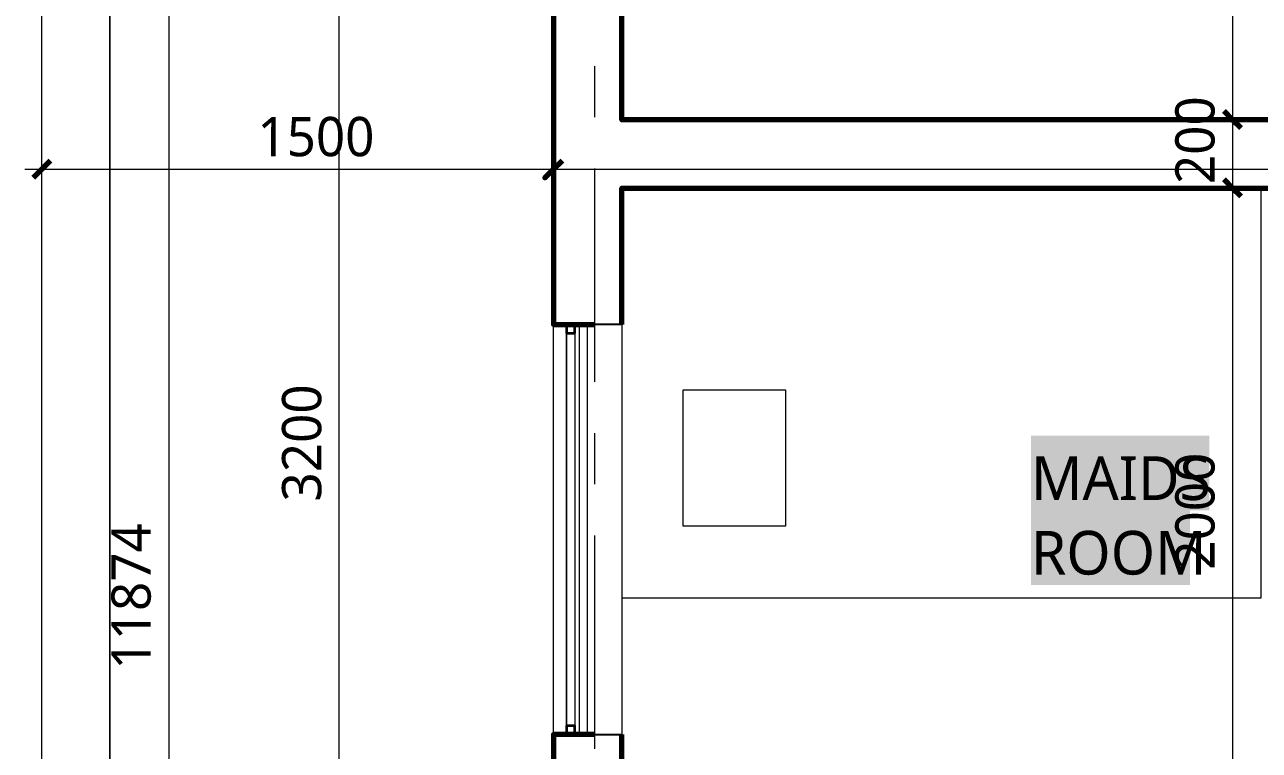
# Model space of a CAD drawing. Header units: millimetres. Extents: x 4711 to 63961, y 15357 to 39432.
# Drawn here: x 18661 to 22280, y 30498 to 32623 of the extents above; entities that cross this region are included whole.
import ezdxf

# ---------------------------------------------------------------- set-up
doc = ezdxf.new("R2010")
doc.units = ezdxf.units.MM
for name, color, linetype in [('A-SANITARY', 50, 'Continuous'), ('A-WALL', 240, 'Continuous'), ('DIM-Text', 176, 'Continuous'), ('Grid', 210, 'Continuous'), ('WINDOW-Doorr', 42, 'Continuous')]:
    doc.layers.add(name, color=color, linetype=linetype)
doc.styles.add('PDF Trebuchet MS', font='trebuc.ttf')

msp = doc.modelspace()

# ---------------------------------------------------------------- linework, layer by layer
msp.add_line((20411, 31744.8), (20331, 31744.8))
at = {"color": 94, "lineweight": 9, "true_color": 0x00a600}
for points in [[(20211, 32444.2), (20211, 32594.2)], [(20211, 32144.2), (20211, 32294.2)], [(20211, 31844.2), (20211, 31994.2)], [(20211, 31544.2), (20211, 31694.2)], [(20211, 31244.2), (20211, 31394.2)], [(20211, 30944.2), (20211, 31094.2)], [(20211, 30644.2), (20211, 30794.2)]]:
    msp.add_lwpolyline(points, dxfattribs=at)
at = {"lineweight": 70}
for points in [[(22226.4, 32319.8), (22201.4, 32344.8), (22176.4, 32369.8)], [(18736, 32224.8), (18711, 32199.8), (18686, 32174.8)], [(22226.4, 32119.8), (22201.4, 32144.8), (22176.4, 32169.8)]]:
    msp.add_lwpolyline(points, dxfattribs=at)
at = {"lineweight": 9}
for points in [[(22161.8, 32344.8), (22201.4, 32344.8), (22276.4, 32344.8)], [(18711, 32160.1), (18711, 32199.8), (18711, 32274.8)], [(22210.4, 32144.8), (22201.4, 32144.8), (22126.4, 32144.8)]]:
    msp.add_lwpolyline(points, dxfattribs=at)
msp.add_lwpolyline([(20211, 32160.1), (20211, 32199.8), (20211, 32274.8), (20211, 32199.8)], close=True, dxfattribs=at)
at = {"lineweight": 70}
msp.add_lwpolyline([(20236, 32224.8), (20211, 32199.8), (20186, 32174.8), (20211, 32199.8)], close=True, dxfattribs=at)
at = {"lineweight": 9, "transparency": 33554559}
for points in [[(21610.5, 31419.2), (22133.1, 31419.2), (21610.5, 31200.9), (22133.1, 31200.9)], [(21610.5, 31200.9), (22076.9, 31200.9), (21610.5, 30982.7), (22076.9, 30982.7)]]:
    msp.add_solid(points, dxfattribs=at)
at = {"layer": 'A-SANITARY', "lineweight": 9}
msp.add_lwpolyline([(20891, 31554.1), (20891, 31154.1), (20591, 31154.1), (20591, 31554.1)], close=True, dxfattribs=at)
at = {"layer": 'A-WALL'}
msp.add_line((20331, 30544.8), (20411, 30544.8), dxfattribs=at)
at = {"layer": 'A-WALL', "lineweight": 9}
for points in [[(34396.3, 18319.2), (38356.3, 18319.2), (18711, 18319.2), (18711, 38319.2), (38511, 38319.2), (38511, 33119.2)], [(20161, 32199.8), (33011, 32199.8), (33261, 32199.8)]]:
    msp.add_lwpolyline(points, dxfattribs=at)
at = {"layer": 'A-WALL', "lineweight": 18}
for points in [[(38311, 18419.2), (38311, 18519.2), (37811, 18519.2), (37811, 18319.2), (33111, 18319.2), (33111, 18519.2), (18911, 18519.2), (18911, 38119.2), (18911, 24144.8), (18911, 18519.2), (24831, 18519.2), (24831, 19585.4), (23692.7, 19585.4)], [(37999, 33456.7), (38011, 33456.7), (37999, 33456.7), (37999, 33444.8), (34711, 33444.8), (34711, 29977.9), (33211, 29977.9), (33211, 24944.8), (30111, 24944.8), (30111, 23544.8), (25431, 23544.8), (25431, 24944.8), (20211, 24944.8), (20211, 36819.2), (33211, 36819.2), (33211, 37856.7), (37999, 37856.7)], [(20411, 31744.8), (20411, 30544.8)]]:
    msp.add_lwpolyline(points, dxfattribs=at)
at = {"layer": 'A-WALL', "lineweight": 70}
for points in [[(25638.5, 36665.7), (25638.5, 36819.2), (20411, 36819.2), (20211, 36819.2), (20211, 35693), (20411, 35693), (20411, 36619.2), (23531, 36619.2), (23531, 32344.8), (20411, 32344.8), (20411, 34093), (20211, 34093), (20211, 31744.8), (20331, 31744.8)], [(20331, 30544.8), (20211, 30544.8), (20211, 24944.8), (20411, 24944.8), (21311, 24944.8), (21311, 25144.8), (20411, 25144.8), (20411, 28144.8), (25231, 28144.8), (25231, 25144.8), (23711, 25144.8), (23711, 24944.8), (28661, 24944.8), (28661, 25144.8), (25431, 25144.8), (25431, 29913.6), (25231, 29913.6), (25231, 28344.8), (23731, 28344.8), (23731, 36619.2), (25211.5, 36619.2), (25211.5, 32944.8), (25411.5, 32944.8), (25411.5, 36619.2)], [(20411, 31744.8), (20411, 32144.8), (23531, 32144.8), (23531, 30144.8), (20411, 30144.8), (20411, 30544.8)]]:
    msp.add_lwpolyline(points, dxfattribs=at)
at = {"layer": 'A-WALL', "lineweight": 9}
msp.add_lwpolyline([(20411, 30944.8), (22285.4, 30944.8), (22285.4, 32144.8), (20411, 32144.8)], close=True, dxfattribs=at)
at = {"layer": 'DIM-Text', "lineweight": 9}
for points in [[(19083.2, 36869.2), (19083.2, 24894.8)], [(22201.4, 36869.2), (22201.4, 36619.2), (22201.4, 32344.8), (22201.4, 32144.8), (22201.4, 30144.8), (22201.4, 29944.8), (22201.4, 28344.8), (22201.4, 28144.8), (22201.4, 25144.8), (22201.4, 24944.8), (22201.4, 24144.8), (22201.4, 23444.8), (22201.4, 18985.4), (22201.4, 18269.2)], [(19583.2, 24994.8), (19583.2, 29744.8), (19583.2, 32944.8), (19583.2, 36774.8)], [(18661, 32199.8), (20261, 32199.8)]]:
    msp.add_lwpolyline(points, dxfattribs=at)
at = {"layer": 'Grid', "lineweight": 9}
for points in [[(20331, 32502.1), (20331, 32352.1)], [(20331, 32202.1), (20331, 31577.1)], [(20331, 31427.1), (20331, 31277.1)], [(20331, 31127.1), (20331, 30502.1)]]:
    msp.add_lwpolyline(points, dxfattribs=at)
at = {"layer": 'WINDOW-Doorr', "lineweight": 18}
for points in [[(20249, 30544.8), (20211, 30544.8), (20211, 31744.8), (20249, 31744.8)], [(20274, 31744.8), (20286, 31744.8), (20286, 30544.8), (20274, 30544.8)], [(20311, 31744.8), (20286, 31744.8)], [(20331, 30544.8), (20311, 30544.8), (20311, 31744.8), (20331, 31744.8)], [(20286, 30544.8), (20311, 30544.8)]]:
    msp.add_lwpolyline(points, dxfattribs=at)
at = {"layer": 'WINDOW-Doorr', "lineweight": 35}
for points in [[(20274, 31719.8), (20274, 31744.8), (20249, 31744.8), (20249, 31719.8)], [(20274, 30544.8), (20274, 30569.8), (20249, 30569.8), (20249, 30544.8)]]:
    msp.add_lwpolyline(points, close=True, dxfattribs=at)
at = {"layer": 'WINDOW-Doorr', "lineweight": 9}
msp.add_lwpolyline([(20249, 30569.8), (20249, 31719.8), (20274, 31719.8), (20274, 30569.8)], close=True, dxfattribs=at)
for points in [[(20249, 31719.8), (20249, 30569.8)], [(20274, 31719.8), (20274, 30569.8)]]:
    msp.add_lwpolyline(points, dxfattribs=at)

# ---------------------------------------------------------------- texts
at = {"layer": 'DIM-Text', "char_height": 115.11, "attachment_point": 7, "rotation": 90, "style": 'PDF Trebuchet MS'}
for s, insert in [('200', (22150.2, 32156.3)), ('3200', (19531.9, 31226.8)), ('2000', (22150.2, 31026.8)), ('11874', (19031.9, 30734.5))]:
    msp.add_mtext(s, dxfattribs=dict(at, insert=insert))
at = {"layer": 'DIM-Text', "attachment_point": 7, "style": 'PDF Trebuchet MS'}
for s, insert, char_height in [('1500', (19343.1, 32236.4), 115.11), ('MAIDS', (21610.5, 31229.2), 127.9), ('ROOM', (21610.5, 31010.9), 127.9)]:
    msp.add_mtext(s, dxfattribs=dict(at, insert=insert, char_height=char_height))

doc.saveas('drawing.dxf')
